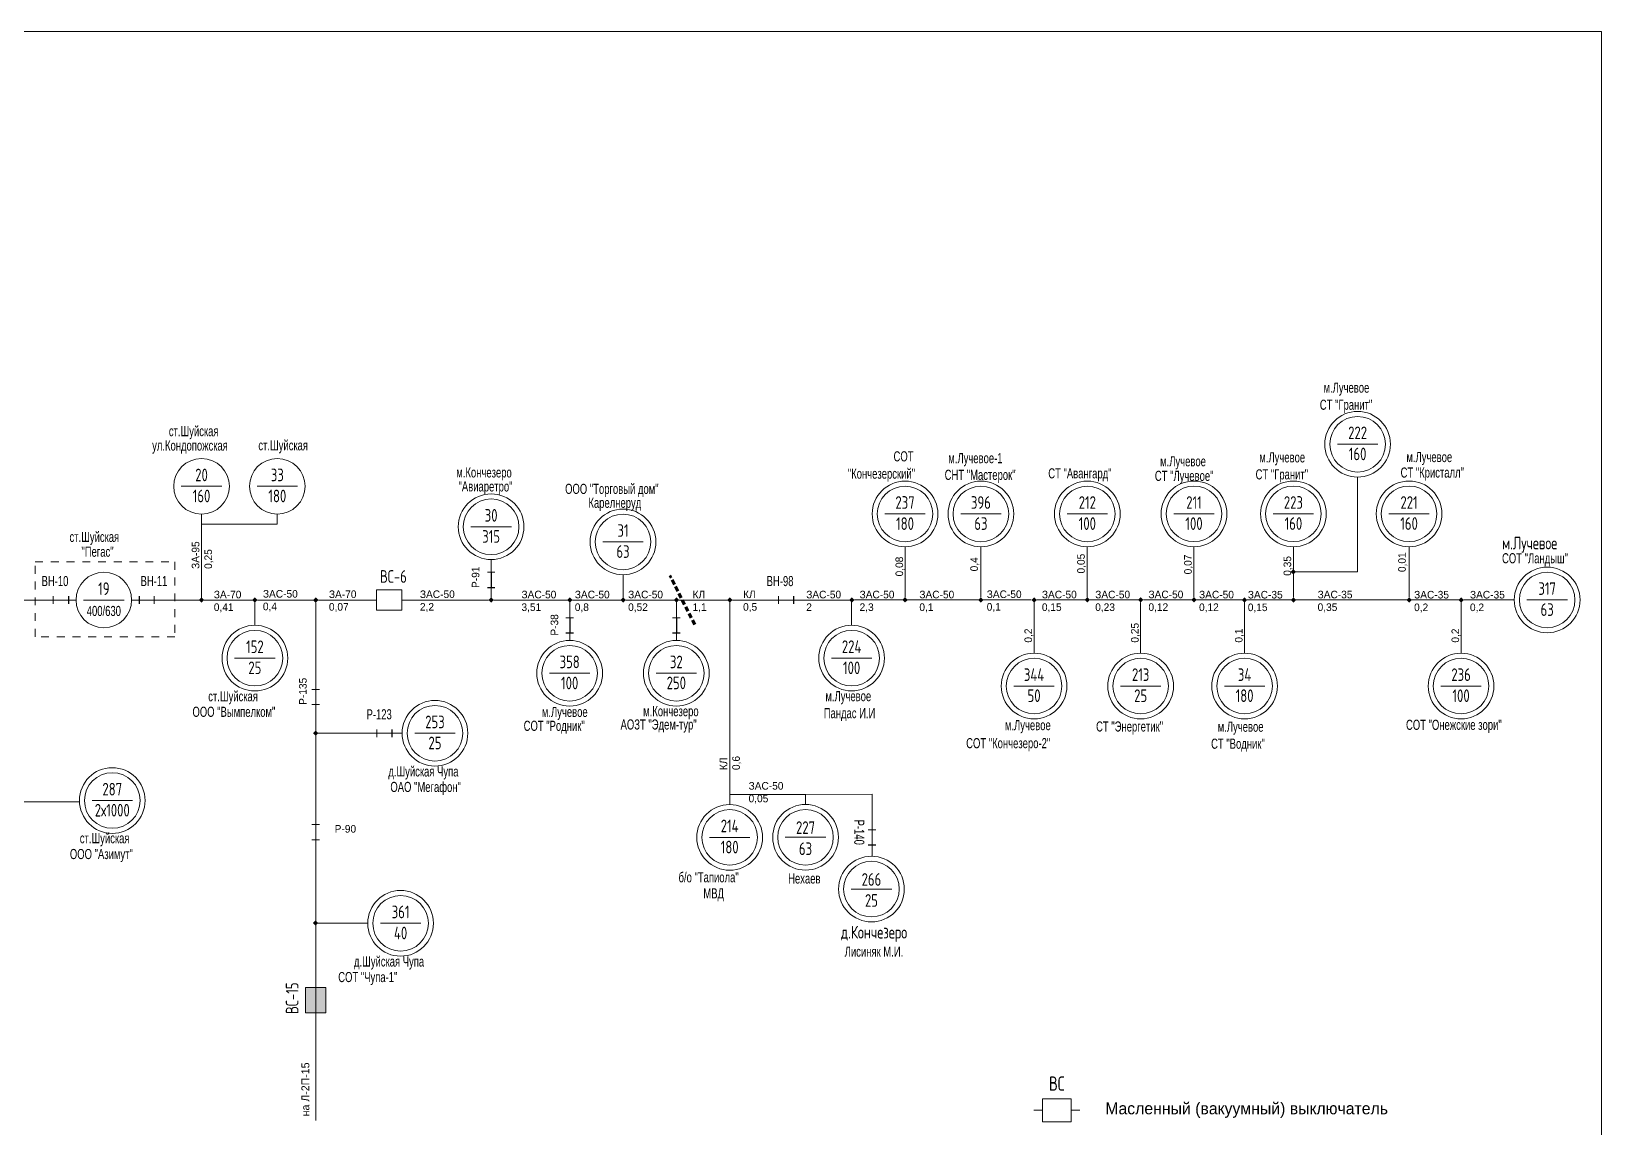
# Model space of a CAD drawing. Header units: millimetres. Extents: x 11 to 409, y 3 to 285.
# Drawn here: x 209.7 to 409, y 146.3 to 285.5 of the extents above; entities that cross this region are included whole.
import ezdxf
from ezdxf.enums import TextEntityAlignment as Align

# ---------------------------------------------------------------- set-up
doc = ezdxf.new("R2010")
doc.units = ezdxf.units.MM
doc.linetypes.add('HIDDEN', pattern=[9.525, 6.35, -3.175])
doc.linetypes.add('JIS_02_1.0', pattern=[2, 1, -1])
for name, color, linetype, lineweight in [('10_КВ', 250, 'Continuous', 18), ('АТРИБУТЫ', 7, 'Continuous', 13), ('РАЗЪЕД_РУБИЛЬН', 150, 'Continuous', 13), ('ТЕКСТ', 7, 'Continuous', 13)]:
    doc.layers.add(name, color=color, linetype=linetype, lineweight=lineweight)
doc.layers.add('СХ_ОПЕРАТИВНАЯ', color=10, linetype='Continuous')
doc.layers.add('ШУНТ_РАЗЪЕД', color=161, linetype='Continuous')
doc.styles.add('ATTRIB', font='txt.shx', dxfattribs={"width": 0.7, "height": 5})
doc.styles.add('ТЕКСТ_МОДЕЛИ', font='txt.shx', dxfattribs={"width": 0.7, "height": 5})

# ---------------------------------------------------------------- blocks, each defined once
blk = doc.blocks.new('ВЫКЛ_НАГРУЗКИ')
at = {"color": 0, "linetype": 'ByBlock'}
for p, q in [((0, 0), (0, -3)), ((0, -9), (0, -12))]:
    blk.add_line(p, q, dxfattribs=at)
at = {"layer": 'РАЗЪЕД_РУБИЛЬН', "color": 0, "linetype": 'ByBlock'}
blk.add_line((-1.5, -3), (1.5, -3), dxfattribs=at)
at = {"layer": 'СХ_ОПЕРАТИВНАЯ', "color": 0, "linetype": 'ByBlock'}
blk.add_line((-1.5, -9), (1.5, -9), dxfattribs=at)
at = {"layer": 'РАЗЪЕД_РУБИЛЬН', "color": 7, "style": 'ATTRIB', "width": 0.7}
blk.add_attdef('ДИСП_НОМ', text='', height=5, dxfattribs=at).set_placement((-4.75, -6), align=Align.MIDDLE_RIGHT)
at = {"layer": 'РАЗЪЕД_РУБИЛЬН', "color": 7, "style": 'ATTRIB', "width": 0.7, "flags": 1}
blk.add_attdef('КОД', text='', height=5, dxfattribs=at).set_placement((-4.75, -12), align=Align.MIDDLE_RIGHT)
blk = doc.blocks.new('ТРАНСФ_ПОДСТ')
at = {"color": 7}
blk.add_line((-8, -11), (8, -11), dxfattribs=at)
at = {"color": 0}
blk.add_circle((0, -11), 11, dxfattribs=at)
at = {"layer": 'АТРИБУТЫ', "style": 'ATTRIB', "width": 0.7, "flags": 4}
for tag, p in [('OBOZN', (0, -9)), ('MOCHNOCT', (0, -17.33))]:
    blk.add_attdef(tag, text='', height=5, dxfattribs=at).set_placement(p, align=Align.CENTER)
at = {"layer": 'АТРИБУТЫ', "style": 'ТЕКСТ_МОДЕЛИ', "width": 0.7}
blk.add_attdef('MESTO_1', text='', height=5, dxfattribs=at).set_placement((14, -11), align=Align.BOTTOM_LEFT)
blk.add_attdef('MESTO_2', text='', height=5, dxfattribs=at).set_placement((14, -12), align=Align.TOP_LEFT)
blk = doc.blocks.new('ОТВЕТВЛЕНИЕ')
at = {"color": 0, "linetype": 'ByBlock'}
blk.add_solid([(0, 1.06), (1.06, 0), (-1.06, 0), (0, -1.06)], dxfattribs=at)
blk = doc.blocks.new('ВЫКЛЮЧАТЕЛЬ')
at = {"color": 0, "linetype": 'ByBlock'}
for p, q in [((0, 0), (0, -3)), ((0, -13), (0, -16))]:
    blk.add_line(p, q, dxfattribs=at)
blk.add_lwpolyline([(-4, -3), (4, -3), (4, -13), (-4, -13)], close=True, dxfattribs=at)
at = {"layer": 'АТРИБУТЫ', "style": 'ATTRIB', "width": 0.7}
blk.add_attdef('ДИСП_НОМ', text='', height=5, dxfattribs=at).set_placement((-6, -8), align=Align.MIDDLE_RIGHT)
at = {"layer": 'АТРИБУТЫ', "style": 'ATTRIB', "width": 0.7, "flags": 1}
blk.add_attdef('КОД', text='', height=5, dxfattribs=at).set_placement((-6, -14), align=Align.MIDDLE_RIGHT)
blk = doc.blocks.new('РАЗЪЕДИНИТЕЛЬ')
at = {"color": 0, "linetype": 'ByBlock'}
for p, q in [((0, 0), (0, -3)), ((0, -9), (0, -12))]:
    blk.add_line(p, q, dxfattribs=at)
at = {"layer": 'РАЗЪЕД_РУБИЛЬН', "color": 0, "linetype": 'ByBlock'}
blk.add_line((-1.5, -3), (1.5, -3), dxfattribs=at)
at = {"layer": 'СХ_ОПЕРАТИВНАЯ', "color": 0, "linetype": 'ByBlock'}
blk.add_line((-1.5, -9), (1.5, -9), dxfattribs=at)
at = {"layer": 'ШУНТ_РАЗЪЕД', "color": 0}
blk.add_line((0, -3), (0, -9), dxfattribs=at)
at = {"layer": 'РАЗЪЕД_РУБИЛЬН', "color": 7, "style": 'ATTRIB', "width": 0.7}
blk.add_attdef('ДИСП_НОМ', text='', height=5, dxfattribs=at).set_placement((-4.75, -6), align=Align.MIDDLE_RIGHT)
at = {"layer": 'РАЗЪЕД_РУБИЛЬН', "color": 7, "style": 'ATTRIB', "width": 0.7, "flags": 1}
blk.add_attdef('КОД', text='', height=5, dxfattribs=at).set_placement((-4.75, -12), align=Align.MIDDLE_RIGHT)

msp = doc.modelspace()

# ---------------------------------------------------------------- hatches: boundary and pattern name
at = {"layer": '10_КВ'}
h = msp.add_hatch(color=7, dxfattribs=at)
h.dxf.hatch_style = 1
h.paths.add_polyline_path([(247.08, 164.06), (244.52, 164.06), (244.52, 160.86), (247.08, 160.86)])
edge = h.paths.add_edge_path()
edge.add_line((245.8, 160.86), (245.8, 159.89))
edge = h.paths.add_edge_path()
edge.add_line((245.8, 165.03), (245.8, 164.06))
h.paths.add_polyline_path([(244.01, 159.44), (244.01, 165.11), (241.61, 165.11), (241.61, 159.44)], flags=9)

# ---------------------------------------------------------------- linework, layer by layer
at = {"layer": '10_КВ', "color": 7}
for p, q in [((378.06, 228.88), (378.06, 216.85)), ((231.31, 222.89), (231.31, 224.18)), ((240.93, 222.89), (240.93, 224.18)), ((231.31, 213.27), (231.31, 222.89)), ((231.31, 222.89), (240.93, 222.89)), ((320.61, 213.62), (320.61, 220.03)), ((330.24, 213.62), (330.24, 220.03)), ((343.75, 213.62), (343.75, 220.03)), ((357.29, 213.62), (357.29, 220.04)), ((369.91, 213.62), (369.91, 220.04)), ((384.59, 213.62), (384.59, 220.04)), ((268.07, 217.76), (268.07, 218.4)), ((284.81, 213.27), (284.81, 216.48)), ((371.4, 216.85), (369.91, 216.85)), ((378.06, 216.85), (371.4, 216.85)), ((195.48, 213.27), (211.53, 213.27)), ((212.49, 213.27), (214.41, 213.27)), ((223.4, 213.27), (225.32, 213.27)), ((226.28, 213.27), (231.31, 213.27)), ((231.66, 213.27), (238.08, 213.27)), ((238.08, 210.06), (238.08, 213.27)), ((238.43, 213.27), (245.46, 213.27)), ((246.14, 213.27), (252.56, 213.27)), ((257.69, 213.27), (267.73, 213.27)), ((268.07, 213.27), (268.07, 213.91)), ((268.41, 213.27), (278.04, 213.27)), ((278.04, 213.27), (278.04, 211.99)), ((278.39, 213.27), (284.81, 213.27)), ((285.16, 213.27), (291.58, 213.27)), ((291.58, 213.27), (291.58, 211.99)), ((291.93, 213.27), (298.35, 213.27)), ((298.35, 213.27), (298.35, 187.31)), ((298.7, 213.27), (311.53, 213.27)), ((304.53, 213.27), (306.45, 213.27)), ((307.42, 213.27), (313.83, 213.27)), ((313.83, 210.07), (313.83, 213.27)), ((314.19, 213.28), (330.23, 213.28)), ((330.23, 213.28), (336.64, 213.28)), ((337.33, 213.28), (343.74, 213.28)), ((344.09, 213.28), (350.51, 213.28)), ((350.86, 213.28), (363.7, 213.28)), ((364.05, 213.28), (370.47, 213.28)), ((370.47, 213.28), (384.77, 213.28)), ((384.77, 213.28), (391.18, 213.28)), ((391.53, 213.28), (397.95, 213.28)), ((245.8, 212.93), (245.8, 202.89)), ((336.99, 206.52), (336.99, 212.94)), ((350.52, 206.52), (350.52, 212.94)), ((363.71, 206.52), (363.71, 212.94)), ((391.19, 206.52), (391.19, 212.94)), ((245.32, 201.92), (246.28, 201.92)), ((245.8, 202.89), (245.8, 201.92)), ((245.8, 200), (245.8, 201.93)), ((245.32, 200), (246.28, 200)), ((245.8, 199.04), (245.8, 200)), ((245.8, 199.04), (245.8, 158.36)), ((252.58, 196.35), (245.8, 196.35)), ((256.77, 196.35), (253.54, 196.35)), ((256.43, 196.35), (256.77, 196.35)), ((298.35, 192.35), (298.35, 191.07)), ((298.35, 188.59), (307.97, 188.59)), ((307.97, 188.59), (316.42, 188.6)), ((307.97, 188.59), (307.97, 187.31)), ((316.42, 188.6), (316.42, 185.07)), ((245.32, 184.76), (246.28, 184.76)), ((245.8, 182.83), (245.8, 184.76)), ((316.42, 184.11), (316.42, 181.22)), ((245.32, 182.83), (246.28, 182.83)), ((316.42, 181.22), (316.42, 180.74)), ((252.4, 172.22), (245.8, 172.22)), ((245.8, 158.36), (245.8, 147.18))]:
    msp.add_line(p, q, dxfattribs=at)
at = {"layer": '10_КВ', "color": 6, "linetype": 'HIDDEN', "lineweight": 60, "ltscale": 0.1}
msp.add_line((293.91, 210.15), (290.76, 216.4), dxfattribs=at)
at = {"layer": '10_КВ', "color": 7, "ltscale": 100}
msp.add_line((54.67, 187.65), (215.83, 187.64), dxfattribs=at)
at = {"layer": '10_КВ', "linetype": 'Continuous'}
msp.add_lwpolyline([(11.38, 2.61), (409.03, 2.61), (409.03, 285.47), (11.38, 285.47)], close=True, dxfattribs=at)
at = {"layer": '10_КВ', "color": 7, "linetype": 'JIS_02_1.0'}
msp.add_lwpolyline([(210.18, 218.11), (227.94, 218.11), (227.94, 208.61), (210.18, 208.61)], close=True, dxfattribs=at)
at = {"layer": '10_КВ', "color": 7}
for centre in [(378.06, 233.05), (320.61, 224.2), (330.24, 224.2), (343.75, 224.2), (357.29, 224.21), (369.91, 224.21), (384.59, 224.21), (268.07, 222.58), (284.81, 220.65), (402.12, 213.28), (238.08, 205.89), (313.83, 205.9), (278.04, 203.97), (291.58, 203.97), (336.99, 202.35), (350.52, 202.35), (363.71, 202.35), (391.19, 202.35), (260.94, 196.35), (219.98, 187.81), (298.35, 183.13), (307.98, 183.14), (316.35, 176.57), (256.58, 172.22)]:
    msp.add_circle(centre, 4.17, dxfattribs=at)

# ---------------------------------------------------------------- block references
ref = msp.add_blockref('ТРАНСФ_ПОДСТ', (378.06, 236.58), dxfattribs=dict(at, xscale=0.3208414656128962, yscale=0.3208414656128962, zscale=0.3208414656128962))
ref.add_attrib('MESTO_1', 'м.Лучевое', dxfattribs={"layer": 'АТРИБУТЫ', "height": 1.283, "width": 0.7}).set_placement((373.73, 239.21), align=Align.BOTTOM_LEFT)
ref.add_attrib('MESTO_2', 'СТ "Гранит"', dxfattribs={"layer": 'АТРИБУТЫ', "height": 1.2834, "width": 0.7}).set_placement((373.26, 238.71), align=Align.TOP_LEFT)
ref.add_attrib('OBOZN', '222', dxfattribs={"layer": 'АТРИБУТЫ', "height": 1.604, "style": 'ATTRIB', "width": 0.7, "flags": 4}).set_placement((378.06, 233.7), align=Align.CENTER)
ref.add_attrib('MOCHNOCT', '160', dxfattribs={"layer": 'АТРИБУТЫ', "height": 1.604, "style": 'ATTRIB', "width": 0.7, "flags": 4}).set_placement((378.06, 231.02), align=Align.CENTER)
ref = msp.add_blockref('ТРАНСФ_ПОДСТ', (231.31, 231.24), dxfattribs=dict(at, xscale=0.3208414656128962, yscale=0.3208414656128962, zscale=0.3208414656128962))
ref.add_attrib('MESTO_1', 'ст.Шуйская', dxfattribs={"layer": 'АТРИБУТЫ', "height": 1.283, "width": 0.7}).set_placement((227.16, 233.69), align=Align.BOTTOM_LEFT)
ref.add_attrib('MESTO_2', 'ул.Кондопожская', dxfattribs={"layer": 'АТРИБУТЫ', "height": 1.2834, "width": 0.7}).set_placement((225.04, 233.53), align=Align.TOP_LEFT)
ref.add_attrib('OBOZN', '20', dxfattribs={"layer": 'АТРИБУТЫ', "height": 1.604, "style": 'ATTRIB', "width": 0.7, "flags": 4}).set_placement((231.31, 228.35), align=Align.CENTER)
ref.add_attrib('MOCHNOCT', '160', dxfattribs={"layer": 'АТРИБУТЫ', "height": 1.604, "style": 'ATTRIB', "width": 0.7, "flags": 4}).set_placement((231.31, 225.68), align=Align.CENTER)
ref = msp.add_blockref('ТРАНСФ_ПОДСТ', (240.93, 231.24), dxfattribs=dict(at, xscale=0.3208414656128962, yscale=0.3208414656128962, zscale=0.3208414656128962))
ref.add_attrib('MESTO_1', 'ст.Шуйская', dxfattribs={"layer": 'АТРИБУТЫ', "height": 1.283, "width": 0.7}).set_placement((238.52, 231.89), align=Align.BOTTOM_LEFT)
ref.add_attrib('OBOZN', '33', dxfattribs={"layer": 'АТРИБУТЫ', "height": 1.604, "style": 'ATTRIB', "width": 0.7, "flags": 4}).set_placement((240.93, 228.35), align=Align.CENTER)
ref.add_attrib('MOCHNOCT', '180', dxfattribs={"layer": 'АТРИБУТЫ', "height": 1.604, "style": 'ATTRIB', "width": 0.7, "flags": 4}).set_placement((240.93, 225.68), align=Align.CENTER)
ref = msp.add_blockref('ТРАНСФ_ПОДСТ', (320.61, 227.73), dxfattribs=dict(at, xscale=0.3208414656128962, yscale=0.3208414656128962, zscale=0.3208414656128962))
ref.add_attrib('MESTO_1', 'СОТ', dxfattribs={"layer": 'АТРИБУТЫ', "height": 1.283, "width": 0.7}).set_placement((319.15, 230.49), align=Align.BOTTOM_LEFT)
ref.add_attrib('MESTO_2', '"Кончезерский"', dxfattribs={"layer": 'АТРИБУТЫ', "height": 1.2834, "width": 0.7}).set_placement((313.35, 229.96), align=Align.TOP_LEFT)
ref.add_attrib('OBOZN', '237', dxfattribs={"layer": 'АТРИБУТЫ', "height": 1.604, "style": 'ATTRIB', "width": 0.7, "flags": 4}).set_placement((320.61, 224.85), align=Align.CENTER)
ref.add_attrib('MOCHNOCT', '180', dxfattribs={"layer": 'АТРИБУТЫ', "height": 1.604, "style": 'ATTRIB', "width": 0.7, "flags": 4}).set_placement((320.61, 222.17), align=Align.CENTER)
ref = msp.add_blockref('ТРАНСФ_ПОДСТ', (330.24, 227.73), dxfattribs=dict(at, xscale=0.3208414656128962, yscale=0.3208414656128962, zscale=0.3208414656128962))
ref.add_attrib('MESTO_1', 'м.Лучевое-1', dxfattribs={"layer": 'АТРИБУТЫ', "height": 1.2834, "width": 0.7}).set_placement((326.1, 230.26), align=Align.BOTTOM_LEFT)
ref.add_attrib('MESTO_2', 'СНТ "Мастерок"', dxfattribs={"layer": 'АТРИБУТЫ', "height": 1.2834, "width": 0.7}).set_placement((325.64, 229.81), align=Align.TOP_LEFT)
ref.add_attrib('OBOZN', '396', dxfattribs={"layer": 'АТРИБУТЫ', "height": 1.604, "style": 'ATTRIB', "width": 0.7, "flags": 4}).set_placement((330.24, 224.85), align=Align.CENTER)
ref.add_attrib('MOCHNOCT', '63', dxfattribs={"layer": 'АТРИБУТЫ', "height": 1.604, "style": 'ATTRIB', "width": 0.7, "flags": 4}).set_placement((330.24, 222.17), align=Align.CENTER)
ref = msp.add_blockref('ТРАНСФ_ПОДСТ', (357.29, 227.74), dxfattribs=dict(at, xscale=0.3208414656128962, yscale=0.3208414656128962, zscale=0.3208414656128962))
ref.add_attrib('MESTO_1', 'м.Лучевое', dxfattribs={"layer": 'АТРИБУТЫ', "height": 1.283, "width": 0.7}).set_placement((352.99, 229.86), align=Align.BOTTOM_LEFT)
ref.add_attrib('MESTO_2', 'СТ "Лучевое"', dxfattribs={"layer": 'АТРИБУТЫ', "height": 1.2834, "width": 0.7}).set_placement((352.32, 229.68), align=Align.TOP_LEFT)
ref.add_attrib('OBOZN', '211', dxfattribs={"layer": 'АТРИБУТЫ', "height": 1.604, "style": 'ATTRIB', "width": 0.7, "flags": 4}).set_placement((357.29, 224.85), align=Align.CENTER)
ref.add_attrib('MOCHNOCT', '100', dxfattribs={"layer": 'АТРИБУТЫ', "height": 1.604, "style": 'ATTRIB', "width": 0.7, "flags": 4}).set_placement((357.29, 222.17), align=Align.CENTER)
ref = msp.add_blockref('ТРАНСФ_ПОДСТ', (369.91, 227.74), dxfattribs=dict(at, xscale=0.3208414656128962, yscale=0.3208414656128962, zscale=0.3208414656128962))
ref.add_attrib('MESTO_1', 'м.Лучевое', dxfattribs={"layer": 'АТРИБУТЫ', "height": 1.283, "width": 0.7}).set_placement((365.58, 230.36), align=Align.BOTTOM_LEFT)
ref.add_attrib('MESTO_2', 'СТ "Гранит"', dxfattribs={"layer": 'АТРИБУТЫ', "height": 1.2834, "width": 0.7}).set_placement((365.11, 229.87), align=Align.TOP_LEFT)
ref.add_attrib('OBOZN', '223', dxfattribs={"layer": 'АТРИБУТЫ', "height": 1.604, "style": 'ATTRIB', "width": 0.7, "flags": 4}).set_placement((369.91, 224.85), align=Align.CENTER)
ref.add_attrib('MOCHNOCT', '160', dxfattribs={"layer": 'АТРИБУТЫ', "height": 1.604, "style": 'ATTRIB', "width": 0.7, "flags": 4}).set_placement((369.91, 222.18), align=Align.CENTER)
ref = msp.add_blockref('ТРАНСФ_ПОДСТ', (384.59, 227.74), dxfattribs=dict(at, xscale=0.3208414656128962, yscale=0.3208414656128962, zscale=0.3208414656128962))
ref.add_attrib('MESTO_1', 'м.Лучевое', dxfattribs={"layer": 'АТРИБУТЫ', "height": 1.283, "width": 0.7}).set_placement((384.25, 230.4), align=Align.BOTTOM_LEFT)
ref.add_attrib('MESTO_2', 'СТ "Кристалл"', dxfattribs={"layer": 'АТРИБУТЫ', "height": 1.2834, "width": 0.7}).set_placement((383.51, 230.1), align=Align.TOP_LEFT)
ref.add_attrib('OBOZN', '221', dxfattribs={"layer": 'АТРИБУТЫ', "height": 1.604, "style": 'ATTRIB', "width": 0.7, "flags": 4}).set_placement((384.59, 224.85), align=Align.CENTER)
ref.add_attrib('MOCHNOCT', '160', dxfattribs={"layer": 'АТРИБУТЫ', "height": 1.604, "style": 'ATTRIB', "width": 0.7, "flags": 4}).set_placement((384.59, 222.18), align=Align.CENTER)
ref = msp.add_blockref('ТРАНСФ_ПОДСТ', (268.07, 226.1), dxfattribs=dict(at, xscale=0.3208414656128962, yscale=0.3208414656128962, zscale=0.3208414656128962))
ref.add_attrib('MESTO_1', 'м.Кончезеро', dxfattribs={"layer": 'АТРИБУТЫ', "height": 1.2834, "width": 0.7}).set_placement((263.65, 228.45), align=Align.BOTTOM_LEFT)
ref.add_attrib('MESTO_2', '"Авиаретро"', dxfattribs={"layer": 'АТРИБУТЫ', "height": 1.2834, "width": 0.7}).set_placement((263.93, 228.34), align=Align.TOP_LEFT)
ref.add_attrib('OBOZN', '30', dxfattribs={"layer": 'АТРИБУТЫ', "height": 1.604, "style": 'ATTRIB', "width": 0.7, "flags": 4}).set_placement((268.07, 223.22), align=Align.CENTER)
ref.add_attrib('MOCHNOCT', '315', dxfattribs={"layer": 'АТРИБУТЫ', "height": 1.604, "style": 'ATTRIB', "width": 0.7, "flags": 4}).set_placement((268.07, 220.54), align=Align.CENTER)
ref = msp.add_blockref('ТРАНСФ_ПОДСТ', (343.75, 227.73), dxfattribs=dict(at, xscale=0.3208414656128962, yscale=0.3208414656128962, zscale=0.3208414656128962))
ref.add_attrib('MESTO_1', 'СТ "Авангард"', dxfattribs={"layer": 'АТРИБУТЫ', "height": 1.2834, "width": 0.7}).set_placement((338.79, 228.33), align=Align.BOTTOM_LEFT)
ref.add_attrib('OBOZN', '212', dxfattribs={"layer": 'АТРИБУТЫ', "height": 1.604, "style": 'ATTRIB', "width": 0.7, "flags": 4}).set_placement((343.75, 224.85), align=Align.CENTER)
ref.add_attrib('MOCHNOCT', '100', dxfattribs={"layer": 'АТРИБУТЫ', "height": 1.604, "style": 'ATTRIB', "width": 0.7, "flags": 4}).set_placement((343.75, 222.17), align=Align.CENTER)
ref = msp.add_blockref('ТРАНСФ_ПОДСТ', (284.81, 224.18), dxfattribs=dict(at, xscale=0.3208414656128962, yscale=0.3208414656128962, zscale=0.3208414656128962))
ref.add_attrib('MESTO_1', 'ООО "Торговый дом"', dxfattribs={"layer": 'АТРИБУТЫ', "height": 1.2834, "width": 0.7}).set_placement((277.46, 226.36), align=Align.BOTTOM_LEFT)
ref.add_attrib('MESTO_2', 'Карелнеруд', dxfattribs={"layer": 'АТРИБУТЫ', "height": 1.283, "width": 0.7}).set_placement((280.42, 226.26), align=Align.TOP_LEFT)
ref.add_attrib('OBOZN', '31', dxfattribs={"layer": 'АТРИБУТЫ', "height": 1.604, "style": 'ATTRIB', "width": 0.7, "flags": 4}).set_placement((284.81, 221.29), align=Align.CENTER)
ref.add_attrib('MOCHNOCT', '63', dxfattribs={"layer": 'АТРИБУТЫ', "height": 1.604, "style": 'ATTRIB', "width": 0.7, "flags": 4}).set_placement((284.81, 218.62), align=Align.CENTER)
ref = msp.add_blockref('ТРАНСФ_ПОДСТ', (218.91, 216.8), dxfattribs=dict(at, xscale=0.3208414656128962, yscale=0.3208414656128962, zscale=0.3208414656128962))
ref.add_attrib('MESTO_1', 'ст.Шуйская', dxfattribs={"layer": 'АТРИБУТЫ', "height": 1.283, "width": 0.7}).set_placement((214.55, 220.26), align=Align.BOTTOM_LEFT)
ref.add_attrib('MESTO_2', '"Пегас"', dxfattribs={"layer": 'АТРИБУТЫ', "height": 1.283, "width": 0.7}).set_placement((216.06, 220.05), align=Align.TOP_LEFT)
ref.add_attrib('OBOZN', '19', dxfattribs={"layer": 'АТРИБУТЫ', "height": 1.604, "style": 'ATTRIB', "width": 0.7, "flags": 4}).set_placement((218.91, 213.91), align=Align.CENTER)
ref.add_attrib('MOCHNOCT', '400/630', dxfattribs={"layer": 'АТРИБУТЫ', "height": 1.283, "width": 0.7, "flags": 4}).set_placement((218.91, 211.24), align=Align.CENTER)
ref = msp.add_blockref('ТРАНСФ_ПОДСТ', (402.12, 216.81), dxfattribs=dict(at, xscale=0.3208414656128962, yscale=0.3208414656128962, zscale=0.3208414656128962))
ref.add_attrib('MESTO_1', 'м.Лучевое ', dxfattribs={"layer": 'АТРИБУТЫ', "height": 1.604, "style": 'ТЕКСТ_МОДЕЛИ', "width": 0.7}).set_placement((396.39, 219.22), align=Align.BOTTOM_LEFT)
ref.add_attrib('MESTO_2', 'СОТ "Ландыш"', dxfattribs={"layer": 'АТРИБУТЫ', "height": 1.2834, "width": 0.7}).set_placement((396.39, 219.22), align=Align.TOP_LEFT)
ref.add_attrib('OBOZN', '317', dxfattribs={"layer": 'АТРИБУТЫ', "height": 1.604, "style": 'ATTRIB', "width": 0.7, "flags": 4}).set_placement((402.12, 213.92), align=Align.CENTER)
ref.add_attrib('MOCHNOCT', '63', dxfattribs={"layer": 'АТРИБУТЫ', "height": 1.604, "style": 'ATTRIB', "width": 0.7, "flags": 4}).set_placement((402.12, 211.25), align=Align.CENTER)
at = {"layer": '10_КВ', "color": 7, "xscale": 0.3208414656128962, "yscale": 0.3208414656128962, "zscale": 0.3208414656128962}
for name, p in [('РАЗЪЕДИНИТЕЛЬ', (268.07, 217.76)), ('ОТВЕТВЛЕНИЕ', (369.91, 216.85)), ('ОТВЕТВЛЕНИЕ', (231.32, 213.27)), ('ОТВЕТВЛЕНИЕ', (238.09, 213.27)), ('ОТВЕТВЛЕНИЕ', (245.8, 213.27)), ('ОТВЕТВЛЕНИЕ', (268.07, 213.27)), ('ОТВЕТВЛЕНИЕ', (278.05, 213.27)), ('ОТВЕТВЛЕНИЕ', (284.82, 213.27)), ('ОТВЕТВЛЕНИЕ', (291.59, 213.27)), ('ОТВЕТВЛЕНИЕ', (298.36, 213.27)), ('ОТВЕТВЛЕНИЕ', (313.85, 213.28)), ('ОТВЕТВЛЕНИЕ', (320.61, 213.28)), ('ОТВЕТВЛЕНИЕ', (330.24, 213.28)), ('ОТВЕТВЛЕНИЕ', (336.99, 213.28)), ('ОТВЕТВЛЕНИЕ', (343.75, 213.28)), ('ОТВЕТВЛЕНИЕ', (350.52, 213.28)), ('ОТВЕТВЛЕНИЕ', (357.29, 213.28)), ('ОТВЕТВЛЕНИЕ', (363.71, 213.28)), ('ОТВЕТВЛЕНИЕ', (369.91, 213.28)), ('ОТВЕТВЛЕНИЕ', (384.59, 213.28)), ('ОТВЕТВЛЕНИЕ', (391.19, 213.28)), ('РАЗЪЕДИНИТЕЛЬ', (278.04, 211.99)), ('РАЗЪЕДИНИТЕЛЬ', (291.58, 211.99)), ('ОТВЕТВЛЕНИЕ', (245.81, 196.36)), ('ОТВЕТВЛЕНИЕ', (245.77, 172.25))]:
    msp.add_blockref(name, p, dxfattribs=at)
at = {"layer": '10_КВ', "color": 7}
ref = msp.add_blockref('ВЫКЛ_НАГРУЗКИ', (211.53, 213.27), dxfattribs=dict(at, xscale=-0.3208414656130389, yscale=0.3208414656130389, zscale=0.3208414656130246, rotation=90))
ref.add_attrib('ДИСП_НОМ', 'ВН-10', dxfattribs={"layer": 'РАЗЪЕД_РУБИЛЬН', "color": 7, "height": 1.283, "width": 0.7}).set_placement((214.41, 215.68), align=Align.MIDDLE_RIGHT)
ref = msp.add_blockref('ВЫКЛ_НАГРУЗКИ', (226.28, 213.27), dxfattribs=dict(at, xscale=0.3208414656130389, yscale=0.3208414656130389, zscale=0.3208414656130389, rotation=270))
ref.add_attrib('ДИСП_НОМ', 'ВН-11', dxfattribs={"layer": 'РАЗЪЕД_РУБИЛЬН', "color": 7, "height": 1.283, "width": 0.7}).set_placement((225.27, 215.68), align=Align.MIDDLE)
ref = msp.add_blockref('ВЫКЛЮЧАТЕЛЬ', (257.69, 213.27), dxfattribs=dict(at, xscale=-0.3208414656128962, yscale=0.3208414656130104, zscale=0.3208414656130246, rotation=270))
ref.add_attrib('ДИСП_НОМ', 'ВС-6', dxfattribs={"layer": 'АТРИБУТЫ', "height": 1.604, "style": 'ATTRIB', "width": 0.7}).set_placement((257.37, 216.26), align=Align.MIDDLE_RIGHT)
ref = msp.add_blockref('ВЫКЛ_НАГРУЗКИ', (303.57, 213.27), dxfattribs=dict(at, xscale=-0.3208414656130389, yscale=0.3208414656130389, zscale=0.3208414656130246, rotation=90))
ref.add_attrib('ДИСП_НОМ', 'ВН-98', dxfattribs={"layer": 'РАЗЪЕД_РУБИЛЬН', "color": 7, "height": 1.283, "width": 0.7}).set_placement((306.45, 215.68), align=Align.MIDDLE_RIGHT)
at = {"layer": '10_КВ', "color": 7, "xscale": -0.3208414656128959, "yscale": 0.3208414656128962, "zscale": 0.3208414656128962, "rotation": 180.0249082822256}
msp.add_blockref('ОТВЕТВЛЕНИЕ', (298.36, 213.27), dxfattribs=at)
at = {"layer": '10_КВ', "color": 7}
ref = msp.add_blockref('ТРАНСФ_ПОДСТ', (238.08, 209.42), dxfattribs=dict(at, xscale=0.3208414656128962, yscale=0.3208414656128962, zscale=0.3208414656128962))
ref.add_attrib('MESTO_1', 'ст.Шуйская', dxfattribs={"layer": 'АТРИБУТЫ', "height": 1.283, "width": 0.7}).set_placement((232.16, 200.02), align=Align.BOTTOM_LEFT)
ref.add_attrib('MESTO_2', 'ООО "Вымпелком"', dxfattribs={"layer": 'АТРИБУТЫ', "height": 1.2834, "width": 0.7}).set_placement((230.16, 199.72), align=Align.TOP_LEFT)
ref.add_attrib('OBOZN', '152', dxfattribs={"layer": 'АТРИБУТЫ', "height": 1.604, "style": 'ATTRIB', "width": 0.7, "flags": 4}).set_placement((238.08, 206.53), align=Align.CENTER)
ref.add_attrib('MOCHNOCT', '25', dxfattribs={"layer": 'АТРИБУТЫ', "height": 1.604, "style": 'ATTRIB', "width": 0.7, "flags": 4}).set_placement((238.08, 203.86), align=Align.CENTER)
ref = msp.add_blockref('ТРАНСФ_ПОДСТ', (313.83, 209.42), dxfattribs=dict(at, xscale=0.3208414656128962, yscale=0.3208414656128962, zscale=0.3208414656128962))
ref.add_attrib('MESTO_1', 'м.Лучевое', dxfattribs={"layer": 'АТРИБУТЫ', "height": 1.283, "width": 0.7}).set_placement((310.5, 200.04), align=Align.BOTTOM_LEFT)
ref.add_attrib('MESTO_2', 'Пандас И.И', dxfattribs={"layer": 'АТРИБУТЫ', "height": 1.283, "width": 0.7}).set_placement((310.29, 199.55), align=Align.TOP_LEFT)
ref.add_attrib('OBOZN', '224', dxfattribs={"layer": 'АТРИБУТЫ', "height": 1.604, "style": 'ATTRIB', "width": 0.7, "flags": 4}).set_placement((313.83, 206.54), align=Align.CENTER)
ref.add_attrib('MOCHNOCT', '100', dxfattribs={"layer": 'АТРИБУТЫ', "height": 1.604, "style": 'ATTRIB', "width": 0.7, "flags": 4}).set_placement((313.83, 203.86), align=Align.CENTER)
ref = msp.add_blockref('ТРАНСФ_ПОДСТ', (278.04, 207.5), dxfattribs=dict(at, xscale=0.3208414656128962, yscale=0.3208414656128962, zscale=0.3208414656128962))
ref.add_attrib('MESTO_1', 'м.Лучевое', dxfattribs={"layer": 'АТРИБУТЫ', "height": 1.283, "width": 0.7}).set_placement((274.51, 198.04), align=Align.BOTTOM_LEFT)
ref.add_attrib('MESTO_2', 'СОТ "Родник"', dxfattribs={"layer": 'АТРИБУТЫ', "height": 1.2834, "width": 0.7}).set_placement((272.2, 197.94), align=Align.TOP_LEFT)
ref.add_attrib('OBOZN', '358', dxfattribs={"layer": 'АТРИБУТЫ', "height": 1.604, "style": 'ATTRIB', "width": 0.7, "flags": 4}).set_placement((278.04, 204.61), align=Align.CENTER)
ref.add_attrib('MOCHNOCT', '100', dxfattribs={"layer": 'АТРИБУТЫ', "height": 1.604, "style": 'ATTRIB', "width": 0.7, "flags": 4}).set_placement((278.04, 201.93), align=Align.CENTER)
ref = msp.add_blockref('ТРАНСФ_ПОДСТ', (291.58, 207.5), dxfattribs=dict(at, xscale=0.3208414656128962, yscale=0.3208414656128962, zscale=0.3208414656128962))
ref.add_attrib('MESTO_1', 'м.Кончезеро', dxfattribs={"layer": 'АТРИБУТЫ', "height": 1.2834, "width": 0.7}).set_placement((287.37, 198.13), align=Align.BOTTOM_LEFT)
ref.add_attrib('MESTO_2', 'АОЗТ "Эдем-тур"', dxfattribs={"layer": 'АТРИБУТЫ', "height": 1.2834, "width": 0.7}).set_placement((284.5, 198.11), align=Align.TOP_LEFT)
ref.add_attrib('OBOZN', '32', dxfattribs={"layer": 'АТРИБУТЫ', "height": 1.604, "style": 'ATTRIB', "width": 0.7, "flags": 4}).set_placement((291.58, 204.61), align=Align.CENTER)
ref.add_attrib('MOCHNOCT', '250', dxfattribs={"layer": 'АТРИБУТЫ', "height": 1.604, "style": 'ATTRIB', "width": 0.7, "flags": 4}).set_placement((291.58, 201.94), align=Align.CENTER)
ref = msp.add_blockref('ТРАНСФ_ПОДСТ', (336.99, 205.88), dxfattribs=dict(at, xscale=0.3208414656128962, yscale=0.3208414656128962, zscale=0.3208414656128962))
ref.add_attrib('MESTO_1', 'м.Лучевое', dxfattribs={"layer": 'АТРИБУТЫ', "height": 1.283, "width": 0.7}).set_placement((333.29, 196.36), align=Align.BOTTOM_LEFT)
ref.add_attrib('MESTO_2', 'СОТ "Кончезеро-2"', dxfattribs={"layer": 'АТРИБУТЫ', "height": 1.2834, "width": 0.7}).set_placement((328.37, 195.74), align=Align.TOP_LEFT)
ref.add_attrib('OBOZN', '344', dxfattribs={"layer": 'АТРИБУТЫ', "height": 1.604, "style": 'ATTRIB', "width": 0.7, "flags": 4}).set_placement((336.99, 202.99), align=Align.CENTER)
ref.add_attrib('MOCHNOCT', '50', dxfattribs={"layer": 'АТРИБУТЫ', "height": 1.604, "style": 'ATTRIB', "width": 0.7, "flags": 4}).set_placement((336.99, 200.32), align=Align.CENTER)
ref = msp.add_blockref('ТРАНСФ_ПОДСТ', (350.52, 205.88), dxfattribs=dict(at, xscale=0.3208414656128962, yscale=0.3208414656128962, zscale=0.3208414656128962))
ref.add_attrib('MESTO_1', 'СТ "Энергетик"', dxfattribs={"layer": 'АТРИБУТЫ', "height": 1.2834, "width": 0.7}).set_placement((344.86, 196.19), align=Align.BOTTOM_LEFT)
ref.add_attrib('OBOZN', '213', dxfattribs={"layer": 'АТРИБУТЫ', "height": 1.604, "style": 'ATTRIB', "width": 0.7, "flags": 4}).set_placement((350.52, 202.99), align=Align.CENTER)
ref.add_attrib('MOCHNOCT', '25', dxfattribs={"layer": 'АТРИБУТЫ', "height": 1.604, "style": 'ATTRIB', "width": 0.7, "flags": 4}).set_placement((350.52, 200.32), align=Align.CENTER)
ref = msp.add_blockref('ТРАНСФ_ПОДСТ', (363.71, 205.88), dxfattribs=dict(at, xscale=0.3208414656128962, yscale=0.3208414656128962, zscale=0.3208414656128962))
ref.add_attrib('MESTO_1', 'м.Лучевое', dxfattribs={"layer": 'АТРИБУТЫ', "height": 1.283, "width": 0.7}).set_placement((360.3, 196.16), align=Align.BOTTOM_LEFT)
ref.add_attrib('MESTO_2', 'СТ "Водник"', dxfattribs={"layer": 'АТРИБУТЫ', "height": 1.2834, "width": 0.7}).set_placement((359.46, 195.67), align=Align.TOP_LEFT)
ref.add_attrib('OBOZN', '34', dxfattribs={"layer": 'АТРИБУТЫ', "height": 1.604, "style": 'ATTRIB', "width": 0.7, "flags": 4}).set_placement((363.71, 202.99), align=Align.CENTER)
ref.add_attrib('MOCHNOCT', '180', dxfattribs={"layer": 'АТРИБУТЫ', "height": 1.604, "style": 'ATTRIB', "width": 0.7, "flags": 4}).set_placement((363.71, 200.32), align=Align.CENTER)
ref = msp.add_blockref('ТРАНСФ_ПОДСТ', (391.19, 205.88), dxfattribs=dict(at, xscale=0.3208414656128962, yscale=0.3208414656128962, zscale=0.3208414656128962))
ref.add_attrib('MESTO_1', 'СОТ "Онежские зори"', dxfattribs={"layer": 'АТРИБУТЫ', "height": 1.2834, "width": 0.7}).set_placement((384.2, 196.4), align=Align.BOTTOM_LEFT)
ref.add_attrib('OBOZN', '236', dxfattribs={"layer": 'АТРИБУТЫ', "height": 1.604, "style": 'ATTRIB', "width": 0.7, "flags": 4}).set_placement((391.19, 202.99), align=Align.CENTER)
ref.add_attrib('MOCHNOCT', '100', dxfattribs={"layer": 'АТРИБУТЫ', "height": 1.604, "style": 'ATTRIB', "width": 0.7, "flags": 4}).set_placement((391.19, 200.32), align=Align.CENTER)
ref = msp.add_blockref('ВЫКЛ_НАГРУЗКИ', (252.58, 196.35), dxfattribs=dict(at, xscale=-0.3208414656130389, yscale=0.3208414656130389, zscale=0.3208414656130246, rotation=90))
ref.add_attrib('ДИСП_НОМ', 'Р-123', dxfattribs={"layer": 'РАЗЪЕД_РУБИЛЬН', "color": 7, "height": 1.283, "width": 0.7}).set_placement((255.46, 198.76), align=Align.MIDDLE_RIGHT)
ref = msp.add_blockref('ТРАНСФ_ПОДСТ', (260.94, 199.88), dxfattribs=dict(at, xscale=0.3208414656128962, yscale=0.3208414656128962, zscale=0.3208414656128962))
ref.add_attrib('MESTO_1', 'д.Шуйская Чупа', dxfattribs={"layer": 'АТРИБУТЫ', "height": 1.2834, "width": 0.7}).set_placement((255.02, 190.48), align=Align.BOTTOM_LEFT)
ref.add_attrib('MESTO_2', 'ОАО "Мегафон"', dxfattribs={"layer": 'АТРИБУТЫ', "height": 1.2834, "width": 0.7}).set_placement((255.28, 190.18), align=Align.TOP_LEFT)
ref.add_attrib('OBOZN', '253', dxfattribs={"layer": 'АТРИБУТЫ', "height": 1.604, "style": 'ATTRIB', "width": 0.7, "flags": 4}).set_placement((260.94, 196.99), align=Align.CENTER)
ref.add_attrib('MOCHNOCT', '25', dxfattribs={"layer": 'АТРИБУТЫ', "height": 1.604, "style": 'ATTRIB', "width": 0.7, "flags": 4}).set_placement((260.94, 194.32), align=Align.CENTER)
ref = msp.add_blockref('ТРАНСФ_ПОДСТ', (219.98, 191.34), dxfattribs=dict(at, xscale=0.3208414656128962, yscale=0.3208414656128962, zscale=0.3208414656128962))
ref.add_attrib('MESTO_1', 'ст.Шуйская', dxfattribs={"layer": 'АТРИБУТЫ', "height": 1.283, "width": 0.7}).set_placement((215.86, 182), align=Align.BOTTOM_LEFT)
ref.add_attrib('MESTO_2', 'ООО "Азимут"', dxfattribs={"layer": 'АТРИБУТЫ', "height": 1.2834, "width": 0.7}).set_placement((214.6, 181.66), align=Align.TOP_LEFT)
ref.add_attrib('OBOZN', '287', dxfattribs={"layer": 'АТРИБУТЫ', "height": 1.604, "style": 'ATTRIB', "width": 0.7, "flags": 4}).set_placement((219.98, 188.45), align=Align.CENTER)
ref.add_attrib('MOCHNOCT', '2х1000', dxfattribs={"layer": 'АТРИБУТЫ', "height": 1.604, "style": 'ATTRIB', "width": 0.7, "flags": 4}).set_placement((219.98, 185.78), align=Align.CENTER)
ref = msp.add_blockref('ТРАНСФ_ПОДСТ', (298.35, 186.66), dxfattribs=dict(at, xscale=0.3208414656128962, yscale=0.3208414656128962, zscale=0.3208414656128962))
ref.add_attrib('MESTO_1', 'б/о "Тапиола"', dxfattribs={"layer": 'АТРИБУТЫ', "height": 1.2834, "width": 0.7}).set_placement((291.86, 177.04), align=Align.BOTTOM_LEFT)
ref.add_attrib('MESTO_2', 'МВД', dxfattribs={"layer": 'АТРИБУТЫ', "height": 1.283, "width": 0.7}).set_placement((295.01, 176.66), align=Align.TOP_LEFT)
ref.add_attrib('OBOZN', '214', dxfattribs={"layer": 'АТРИБУТЫ', "height": 1.604, "style": 'ATTRIB', "width": 0.7, "flags": 4}).set_placement((298.35, 183.78), align=Align.CENTER)
ref.add_attrib('MOCHNOCT', '180', dxfattribs={"layer": 'АТРИБУТЫ', "height": 1.604, "style": 'ATTRIB', "width": 0.7, "flags": 4}).set_placement((298.35, 181.1), align=Align.CENTER)
ref = msp.add_blockref('ТРАНСФ_ПОДСТ', (307.98, 179.61), dxfattribs=dict(at, xscale=-0.3208414656128958, yscale=0.3208414656128962, zscale=0.3208414656128962, rotation=180.0249082822256))
ref.add_attrib('MESTO_1', 'Нехаев', dxfattribs={"layer": 'АТРИБУТЫ', "height": 1.283, "rotation": 0.0249, "width": 0.7}).set_placement((305.77, 176.89), align=Align.BOTTOM_LEFT)
ref.add_attrib('OBOZN', '63', dxfattribs={"layer": 'АТРИБУТЫ', "height": 1.604, "rotation": 0.0249, "style": 'ATTRIB', "width": 0.7, "flags": 4}).set_placement((307.98, 180.89), align=Align.CENTER)
ref.add_attrib('MOCHNOCT', '227', dxfattribs={"layer": 'АТРИБУТЫ', "height": 1.604, "rotation": 0.0249, "style": 'ATTRIB', "width": 0.7, "flags": 4}).set_placement((307.98, 183.57), align=Align.CENTER)
ref = msp.add_blockref('ВЫКЛ_НАГРУЗКИ', (316.42, 185.07), dxfattribs=dict(at, xscale=0.3208414656130387, yscale=0.3208414656130387, zscale=0.3208414656130387, rotation=0.02490828222559147))
ref.add_attrib('ДИСП_НОМ', 'Р-140', dxfattribs={"layer": 'РАЗЪЕД_РУБИЛЬН', "color": 7, "height": 1.283, "rotation": 270.0249, "width": 0.7}).set_placement((314.8, 182.18), align=Align.MIDDLE_RIGHT)
ref = msp.add_blockref('ТРАНСФ_ПОДСТ', (316.35, 173.04), dxfattribs=dict(at, xscale=-0.3208414656128958, yscale=0.3208414656128962, zscale=0.3208414656128962, rotation=180.0249082822256))
ref.add_attrib('MESTO_1', 'Лисиняк М.И.', dxfattribs={"layer": 'АТРИБУТЫ', "height": 1.2834, "rotation": 0.0249, "width": 0.7}).set_placement((312.95, 167.6), align=Align.BOTTOM_LEFT)
ref.add_attrib('MESTO_2', 'д.Кончезеро', dxfattribs={"layer": 'АТРИБУТЫ', "height": 1.6042, "rotation": 0.0249, "style": 'ТЕКСТ_МОДЕЛИ', "width": 0.7}).set_placement((312.46, 171.89), align=Align.TOP_LEFT)
ref.add_attrib('OBOZN', '25', dxfattribs={"layer": 'АТРИБУТЫ', "height": 1.604, "rotation": 0.0249, "style": 'ATTRIB', "width": 0.7, "flags": 4}).set_placement((316.35, 174.32), align=Align.CENTER)
ref.add_attrib('MOCHNOCT', '266', dxfattribs={"layer": 'АТРИБУТЫ', "height": 1.604, "rotation": 0.0249, "style": 'ATTRIB', "width": 0.7, "flags": 4}).set_placement((316.35, 176.99), align=Align.CENTER)
ref = msp.add_blockref('ТРАНСФ_ПОДСТ', (256.58, 175.75), dxfattribs=dict(at, xscale=0.3208414656128962, yscale=0.3208414656128962, zscale=0.3208414656128962))
ref.add_attrib('MESTO_1', 'д.Шуйская Чупа', dxfattribs={"layer": 'АТРИБУТЫ', "height": 1.2834, "width": 0.7}).set_placement((250.66, 166.35), align=Align.BOTTOM_LEFT)
ref.add_attrib('MESTO_2', 'СОТ "Чупа-1"', dxfattribs={"layer": 'АТРИБУТЫ', "height": 1.2834, "width": 0.7}).set_placement((248.66, 166.04), align=Align.TOP_LEFT)
ref.add_attrib('OBOZN', '361', dxfattribs={"layer": 'АТРИБУТЫ', "height": 1.604, "style": 'ATTRIB', "width": 0.7, "flags": 4}).set_placement((256.58, 172.86), align=Align.CENTER)
ref.add_attrib('MOCHNOCT', '40', dxfattribs={"layer": 'АТРИБУТЫ', "height": 1.604, "style": 'ATTRIB', "width": 0.7, "flags": 4}).set_placement((256.58, 170.19), align=Align.CENTER)
ref = msp.add_blockref('ВЫКЛЮЧАТЕЛЬ', (245.8, 165.03), dxfattribs=dict(at, xscale=-0.3208414656130389, yscale=0.3208414656130389, zscale=0.3208414656130246))
ref.add_attrib('ДИСП_НОМ', 'ВС-15', dxfattribs={"layer": 'АТРИБУТЫ', "height": 1.604, "rotation": 90, "style": 'ATTRIB', "width": 0.7}).set_placement((242.81, 164.71), align=Align.MIDDLE_RIGHT)
ref = msp.add_blockref('ВЫКЛЮЧАТЕЛЬ', (342.79, 148.48), dxfattribs=dict(at, xscale=-0.3645000000001346, yscale=0.3645000000001346, zscale=0.3645, rotation=270))
ref.add_attrib('ДИСП_НОМ', 'ВС', dxfattribs={"layer": 'АТРИБУТЫ', "height": 1.823, "style": 'ATTRIB', "width": 0.7}).set_placement((340.88, 151.87), align=Align.MIDDLE_RIGHT)

# ---------------------------------------------------------------- texts
at = {"layer": '10_КВ', "color": 7, "insert": (346.03, 149.47), "char_height": 1.5, "width": 55.4937, "attachment_point": 1}
msp.add_mtext('Масленный (вакуумный) выключатель', dxfattribs=at)
at = {"layer": 'ТЕКСТ', "color": 7}
for s, insert, char_height, width, attachment_point, rotation in [('ЗА-95\\P0,25', (230.07, 217.22), 0.963, 9.7159, 1, 90), ('0,01', (383.21, 216.82), 0.963, 9.7159, 1, 90), ('Р-91', (265.61, 214.8), 0.963, 6.659, 1, 90), ('0,08', (319.4, 216.27), 0.963, 9.7159, 1, 90), ('0,4', (328.9, 216.91), 0.963, 9.7159, 1, 90), ('0,05', (342.46, 216.64), 0.963, 9.7159, 1, 90), ('0,07', (356.04, 216.53), 0.963, 9.7159, 1, 90), ('0,35', (368.66, 216.35), 0.963, 9.7159, 1, 90), ('Р-38', (275.62, 208.75), 0.963, 6.659, 1, 90), ('0,2', (335.77, 207.86), 0.963, 9.7159, 1, 90), ('0,25', (349.3, 207.86), 0.963, 9.7159, 1, 90), ('0,1', (362.49, 207.86), 0.963, 9.7159, 1, 90), ('0,2', (389.98, 207.86), 0.963, 9.7159, 1, 90), ('Р-135', (243.69, 199.96), 0.963, 6.659, 1, 90), ('КЛ\\P0,6', (299.82, 191.68), 0.963, 9.7159, 7, 90), ('ЗАС-50\\P0,05', (300.75, 187.41), 0.963, 30.8818, 7, 0.0249), ('на Л-2П-15', (243.99, 147.71), 1.004, 38.8356, 1, 90)]:
    msp.add_mtext(s, dxfattribs=dict(at, insert=insert, char_height=char_height, width=width, attachment_point=attachment_point, rotation=rotation))
at = {"layer": 'ТЕКСТ', "color": 7, "char_height": 0.963, "attachment_point": 1}
for s, insert, width in [('ЗА-70\\P0,41', (232.87, 214.45), 30.8818), ('ЗАС-50\\P0,4', (239.1, 214.54), 30.8818), ('ЗА-70\\P0,07', (247.48, 214.49), 9.7159), ('ЗАС-50\\P2,2', (259.03, 214.49), 9.7159), ('ЗАС-50\\P3,51', (271.92, 214.45), 30.8818), ('ЗАС-50\\P0,8', (278.69, 214.45), 30.8818), ('ЗАС-50\\P0,52', (285.46, 214.45), 30.8818), ('КЛ\\P1,1', (293.64, 214.45), 30.8818), ('КЛ\\P0,5', (300.05, 214.48), 30.8818), ('ЗАС-50\\P2', (308.07, 214.45), 30.8818), ('ЗАС-50\\P2,3', (314.84, 214.45), 30.8818), ('ЗАС-50\\P0,1', (322.43, 214.45), 30.8818), ('ЗАС-50\\P0,1', (330.98, 214.49), 30.8818), ('ЗАС-50\\P0,15', (337.98, 214.45), 30.8818), ('ЗАС-50\\P0,23', (344.75, 214.45), 30.8818), ('ЗАС-50\\P0,12', (351.51, 214.46), 30.8818), ('ЗАС-50\\P0,12', (357.93, 214.44), 30.8818), ('ЗАС-35\\P0,15', (364.12, 214.43), 30.8818), ('ЗАС-35\\P0,35', (372.98, 214.45), 30.8818), ('ЗАС-35\\P0,2', (385.23, 214.43), 30.8818), ('ЗАС-35\\P0,2', (392.32, 214.43), 30.8818), ('Р-90', (248.21, 184.7), 6.659)]:
    msp.add_mtext(s, dxfattribs=dict(at, insert=insert, width=width))

doc.saveas('drawing.dxf')
